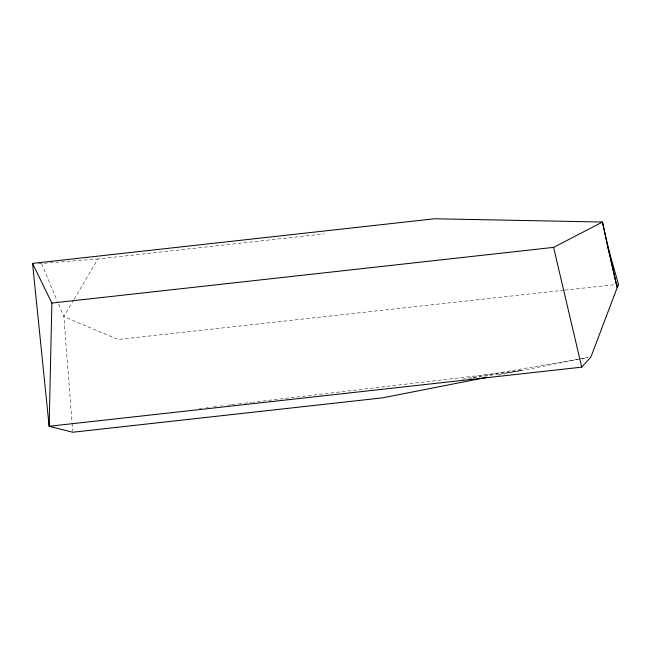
<?xml version="1.0" encoding="UTF-8"?>
<svg xmlns="http://www.w3.org/2000/svg" width="651" height="651" viewBox="0 0 651 651"><rect width="100%" height="100%" fill="white"/><g stroke="black" fill="none" stroke-linecap="round" stroke-linejoin="round"><path stroke-width="0.49" stroke-dasharray="3.25 2.44" d="M73.636 300.03L63.863 316.614L72.001 422.19M74.149 299.159L97.805 259L324.263 233.864M498.243 375.122L587.951 357.497M462.291 379.167L587.951 357.423M470.274 378.353L472.276 378.044M473.269 377.897L522.159 370.419L252.873 402.212M199.418 408.527L201.436 408.283M206.481 407.689L208.499 407.453M213.536 406.859L216.563 406.501M220.599 406.021L222.618 405.785M227.663 405.191L230.682 404.832M231.691 404.71L237.745 404.002M238.754 403.88L251.864 402.334M564.018 290.2L118.01 339.472L63.863 316.614L57.622 301.795M565.027 290.094L615.431 284.617M38.604 263.671L97.805 259M41.631 263.81L57.231 300.868M72.074 423.191L72.692 431.231"/><path stroke-width="0.98" d="M51.868 303.065L553.602 247.372L602.468 222.04L607.399 245.24L618.45 284.292L616.985 286.985L602.468 222.04L434.551 218.769L32.55 263.386L51.868 303.065L49.142 426.267L72.774 432.231L382.617 397.842L487.273 377.279M618.45 284.292L590.945 356.903L581.725 367.148L49.142 426.267L32.55 263.386M553.602 247.372L581.725 367.148M607.399 245.24L616.985 286.985"/></g></svg>
